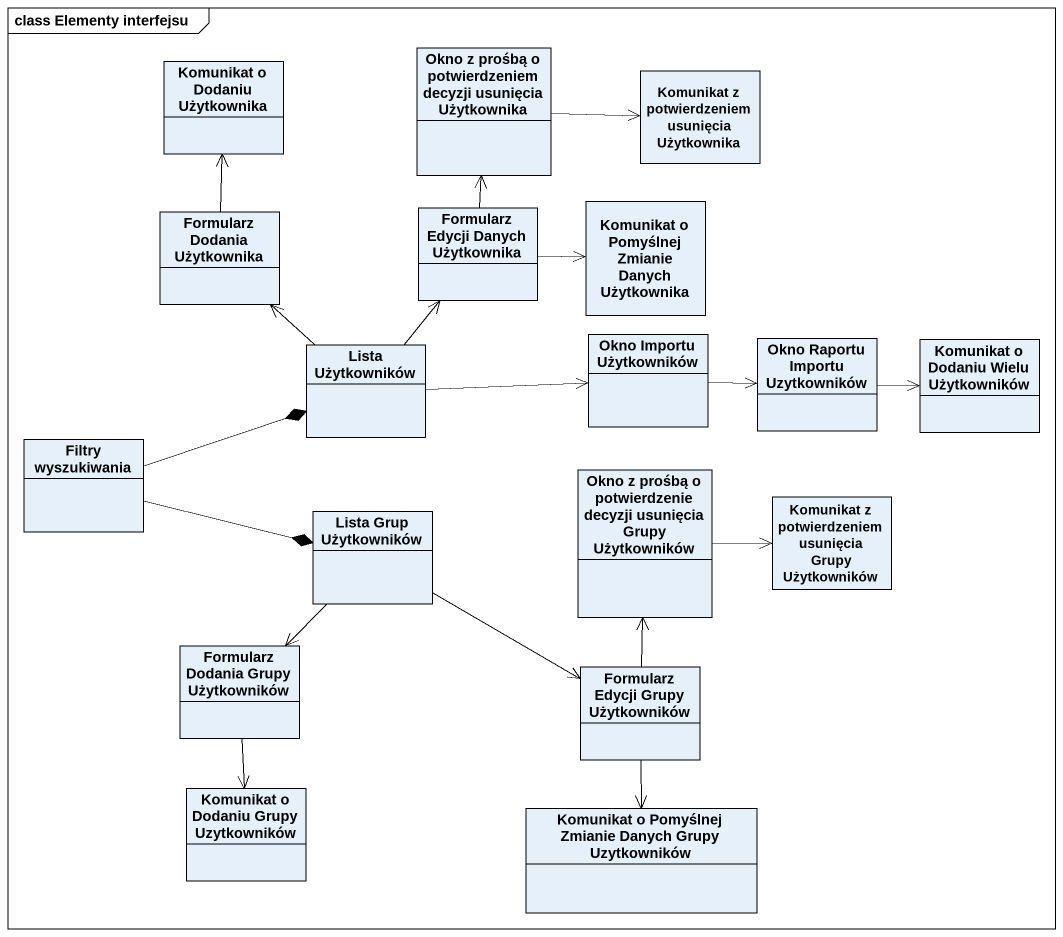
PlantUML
@startuml
mainframe class Elementy interfejsu
hide circle
hide empty members
class "Komunikat o Dodaniu Użytkownika" as Komunikat_o_Dodaniu
class "Okno z prośbą o potwierdzeniem decyzji usunięcia Użytkownika" as Okno_z_prośbą_o
class "Komunikat z potwierdzeniem usunięcia Użytkownika" as Komunikat_z_potwierdzeniem
class "Formularz Dodania Użytkownika" as Formularz_Dodania
class "Formularz Edycji Danych Użytkownika" as Formularz_Edycji_Danych
class "Komunikat o Pomyślnej Zmianie Danych Użytkownika" as Komunikat_o_Pomyślnej
class "Lista Użytkowników" as Lista_Użytkowników
class "Okno Importu Użytkowników" as Okno_Importu_Użytkowników
class "Okno Raportu Importu Uzytkowników" as Okno_Raportu_Importu
class "Komunikat o Dodaniu Wielu Użytkowników" as Komunikat_o_Dodaniu_Wielu
class "Filtry wyszukiwania" as Filtry_wyszukiwania
class "Okno z prośbą o potwierdzenie decyzji usunięcia Grupy Użytkowników" as Okno_z_prośbą_o_2
class "Lista Grup Użytkowników" as Lista_Grup_Użytkowników
class "Komunikat z potwierdzeniem usunięcia Grupy Użytkowników" as Komunikat_z_potwierdzeniem_2
class "Formularz Dodania Grupy Użytkowników" as Formularz_Dodania_Grupy
class "Formularz Edycji Grupy Użytkowników" as Formularz_Edycji_Grupy
class "Komunikat o Dodaniu Grupy Uzytkowników" as Komunikat_o_Dodaniu_Grupy
class "Komunikat o Pomyślnej Zmianie Danych Grupy Uzytkowników" as Komunikat_o_Pomyślnej_2
Okno_z_prośbą_o -right-> Komunikat_z_potwierdzeniem
Formularz_Dodania -up-> Komunikat_o_Dodaniu
Formularz_Edycji_Danych -up-> Okno_z_prośbą_o
Formularz_Edycji_Danych -right-> Komunikat_o_Pomyślnej
Lista_Użytkowników -up-> Formularz_Dodania
Lista_Użytkowników -up-> Formularz_Edycji_Danych
Lista_Użytkowników -right-> Okno_Importu_Użytkowników
Okno_Importu_Użytkowników -right-> Okno_Raportu_Importu
Okno_Raportu_Importu -right-> Komunikat_o_Dodaniu_Wielu
Filtry_wyszukiwania -right-* Lista_Użytkowników
Filtry_wyszukiwania -right-* Lista_Grup_Użytkowników
Okno_z_prośbą_o_2 -right-> Komunikat_z_potwierdzeniem_2
Lista_Grup_Użytkowników --> Formularz_Dodania_Grupy
Lista_Grup_Użytkowników -right-> Formularz_Edycji_Grupy
Formularz_Dodania_Grupy --> Komunikat_o_Dodaniu_Grupy
Formularz_Edycji_Grupy -up-> Okno_z_prośbą_o_2
Formularz_Edycji_Grupy --> Komunikat_o_Pomyślnej_2
@enduml
